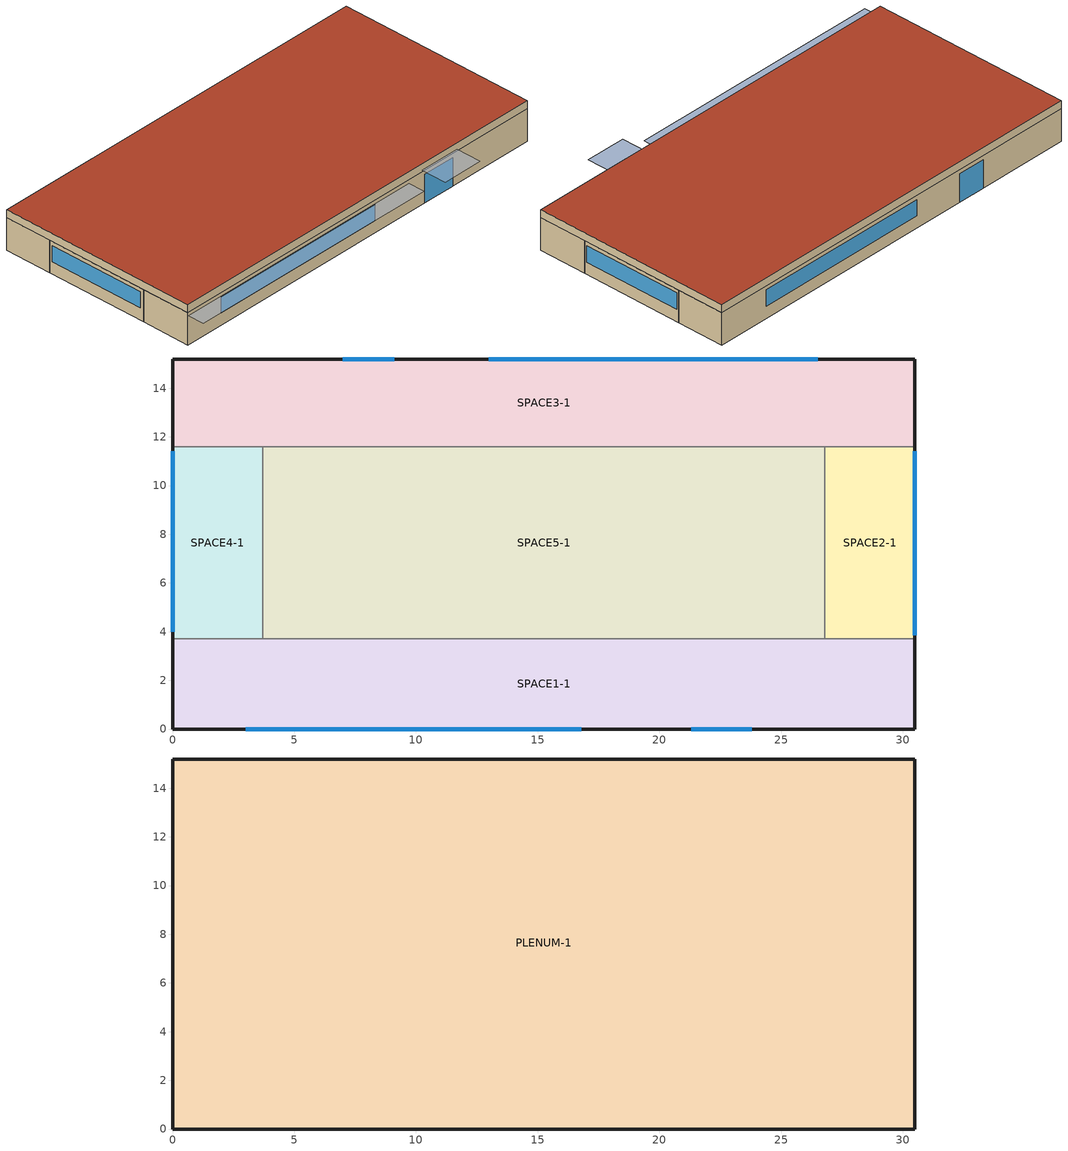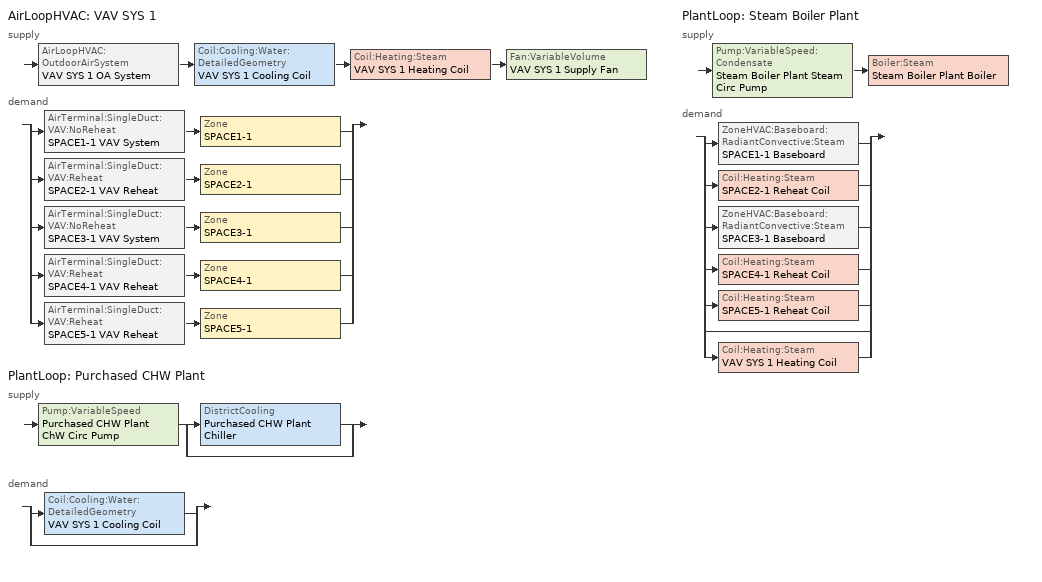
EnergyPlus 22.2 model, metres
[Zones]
SPACE3-1
 floor ground (FLOOR-SLAB-1): 30.5,11.6 0,11.6 0,15.2 30.5,15.2 z0
 wall outside (WALL-1): 30.5,11.6 30.5,15.2 0,15.2 0,11.6 z0:2.4
 wall to SPACE2-1 (INT-WALL-1): 26.8,11.6 30.5,11.6 z0:2.4
 wall to SPACE4-1 (INT-WALL-1): 0,11.6 3.7,11.6 z0:2.4
 wall to SPACE5-1 (INT-WALL-1): 3.7,11.6 26.8,11.6 z0:2.4
 window (Sgl Grey 3mm): 9.1,15.2 7,15.2 z0:2.1
 window (Dbl Clr 3mm/13mm Air): 26.5,15.2 13,15.2 z0.9:2.1
SPACE1-1
 floor ground (FLOOR-SLAB-1): 30.5,3.7 30.5,0 0,0 0,3.7 z0
 wall outside (WALL-1): 0,3.7 0,0 30.5,0 30.5,3.7 z0:2.4
 wall to SPACE2-1 (INT-WALL-1): 30.5,3.7 26.8,3.7 z0:2.4
 wall to SPACE4-1 (INT-WALL-1): 3.7,3.7 0,3.7 z0:2.4
 wall to SPACE5-1 (INT-WALL-1): 26.8,3.7 3.7,3.7 z0:2.4
 window (Sgl Grey 3mm): 21.3,0 23.8,0 z0:2.1
 window (Dbl Clr 3mm/13mm Air): 3,0 16.8,0 z0.9:2.1
SPACE2-1
 floor ground (FLOOR-SLAB-1): 26.8,11.6 30.5,11.6 30.5,3.7 26.8,3.7 z0
 wall outside (WALL-1): 30.5,3.7 30.5,11.6 z0:2.4
 wall to SPACE5-1 (INT-WALL-1): 26.8,11.6 26.8,3.7 z0:2.4
 window (Dbl Clr 3mm/13mm Air): 30.5,3.85 30.5,11.4 z0.9:2.1
SPACE4-1
 floor ground (FLOOR-SLAB-1): 3.7,3.7 0,3.7 0,11.6 3.7,11.6 z0
 wall outside (WALL-1): 0,11.6 0,3.7 z0:2.4
 wall to SPACE5-1 (INT-WALL-1): 3.7,3.7 3.7,11.6 z0:2.4
 window (Dbl Clr 3mm/13mm Air): 0,11.4 0,4 z0.9:2.1
SPACE5-1
 floor ground (FLOOR-SLAB-1): 26.8,11.6 26.8,3.7 3.7,3.7 3.7,11.6 z0
PLENUM-1
 floor to SPACE1-1 (CLNG-1): 30.5,3.7 30.5,0 0,0 0,3.7 z2.4
 floor to SPACE2-1 (CLNG-1): 26.8,11.6 30.5,11.6 30.5,3.7 26.8,3.7 z2.4
 floor to SPACE3-1 (CLNG-1): 30.5,11.6 0,11.6 0,15.2 30.5,15.2 z2.4
 floor to SPACE4-1 (CLNG-1): 3.7,3.7 0,3.7 0,11.6 3.7,11.6 z2.4
 floor to SPACE5-1 (CLNG-1): 26.8,11.6 26.8,3.7 3.7,3.7 3.7,11.6 z2.4
 wall outside (WALL-1): 30.5,15.2 0,15.2 0,0 30.5,0 30.5,15.2 z2.4:3
 roof outside (ROOF-1): 0,15.2 0,0 30.5,0 30.5,15.2 z3
shading: 0,-1.3 0,0 19.8,0 19.8,-1.3 z2.2; 21,-2 21,0 24.1,0 24.1,-2 z2.6
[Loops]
AirLoopHVAC 'VAV SYS 1'
 supply: AirLoopHVAC:OutdoorAirSystem 'VAV SYS 1 OA System' > Coil:Cooling:Water:DetailedGeometry 'VAV SYS 1 Cooling Coil' > Coil:Heating:Steam 'VAV SYS 1 Heating Coil' > Fan:VariableVolume 'VAV SYS 1 Supply Fan'
 demand: split
  | AirTerminal:SingleDuct:VAV:NoReheat 'SPACE1-1 VAV System' > Zone 'SPACE1-1'
  | AirTerminal:SingleDuct:VAV:Reheat 'SPACE2-1 VAV Reheat' > Zone 'SPACE2-1'
  | AirTerminal:SingleDuct:VAV:NoReheat 'SPACE3-1 VAV System' > Zone 'SPACE3-1'
  | AirTerminal:SingleDuct:VAV:Reheat 'SPACE4-1 VAV Reheat' > Zone 'SPACE4-1'
  | AirTerminal:SingleDuct:VAV:Reheat 'SPACE5-1 VAV Reheat' > Zone 'SPACE5-1'
PlantLoop 'Purchased CHW Plant'
 supply: Pump:VariableSpeed 'Purchased CHW Plant ChW Circ Pump' > split
  | DistrictCooling 'Purchased CHW Plant Chiller'
  | bypass
 demand: split
  | Coil:Cooling:Water:DetailedGeometry 'VAV SYS 1 Cooling Coil'
  | bypass
PlantLoop 'Steam Boiler Plant'
 supply: Pump:VariableSpeed:Condensate 'Steam Boiler Plant Steam Circ Pump' > Boiler:Steam 'Steam Boiler Plant Boiler'
 demand: split
  | ZoneHVAC:Baseboard:RadiantConvective:Steam 'SPACE1-1 Baseboard'
  | Coil:Heating:Steam 'SPACE2-1 Reheat Coil'
  | ZoneHVAC:Baseboard:RadiantConvective:Steam 'SPACE3-1 Baseboard'
  | Coil:Heating:Steam 'SPACE4-1 Reheat Coil'
  | Coil:Heating:Steam 'SPACE5-1 Reheat Coil'
  | bypass
  | Coil:Heating:Steam 'VAV SYS 1 Heating Coil'
[Building]
Building: Loads convergence tolerance value=0.04; Minimum number of warmup days=6; North axis=30; Solar distribution=FullExterior; Temperature convergence tolerance value=0.4; Terrain=City
[Site:GroundTemperature:BuildingSurface]
20.03, 20.03, 20.13, 20.3, 20.43, 20.52, 20.62, 20.77, 20.78, 20.55, 20.44, 20.2
[Site:Location]
CHICAGO_IL_USA TMY2-94846: Elevation=201; Latitude=41.98; Longitude=-87.92; Time zone=-6
[SizingPeriod:DesignDay] Barometric pressure=98934; Day of month=21; Daylight saving time indicator=No; Humidity condition type=WetBulb; Rain indicator=No; Snow indicator=No; Solar model indicator=ASHRAEClearSky
Name | Daily dry bulb temperature range | Day type | Maximum dry bulb temperature | Month | Sky clearness | Wetbulb or dewpoint at maximum dry bulb | Wind direction | Wind speed
CHICAGO_IL_USA Annual Cooling 1% Design Conditions DB/MCWB | 10.5 | SummerDesignDay | 31.6 | 7 | 1 | 23 | 230 | 5.2
CHICAGO_IL_USA Annual Heating 99% Design Conditions DB | 0 | WinterDesignDay | -16.6 | 1 | 0 | -16.6 | 270 | 4.9
[Construction]
CLNG-1: MAT-CLNG-1
Dbl Clr 3mm/13mm Air: CLEAR 3MM, AIR 13MM, CLEAR 3MM
FLOOR-SLAB-1: CC03
INT-WALL-1: GP02, AL21, GP02
ROOF-1: RG01, BR01, IN46, WD01
Sgl Grey 3mm: GREY 3MM
WALL-1: WD01, PW03, IN02, GP01
[Material] Thermal absorptance=0.9
Name | Conductivity | Density | Roughness | Solar absorptance | Specific heat | Thickness | Visible absorptance
BR01 | 0.162 | 1121 | VeryRough | 0.7 | 1464 | 0.0095 | 0.7
CC03 | 1.31 | 2243 | MediumRough | 0.65 | 837 | 0.1016 | 0.65
GP01 | 0.16 | 801 | MediumSmooth | 0.75 | 837 | 0.0127 | 0.75
GP02 | 0.16 | 801 | MediumSmooth | 0.75 | 837 | 0.0159 | 0.75
IN02 | 0.043 | 10 | Rough | 0.75 | 837 | 0.0901 | 0.75
IN46 | 0.023 | 24 | VeryRough | 0.5 | 1590 | 0.0762 | 0.5
PW03 | 0.115 | 545 | MediumSmooth | 0.78 | 1213 | 0.0127 | 0.78
RG01 | 1.442 | 881 | Rough | 0.65 | 1674 | 0.0127 | 0.65
WD01 | 0.115 | 513 | MediumSmooth | 0.78 | 1381 | 0.0191 | 0.78
[Material:AirGap]
AL21: Thermal resistance=0.157
[Material:NoMass]
MAT-CLNG-1: Roughness=Rough; Solar absorptance=0.65; Thermal absorptance=0.65; Thermal resistance=0.652259; Visible absorptance=0.65
[WindowMaterial:Gas]
AIR 13MM: Gas type=Air; Thickness=0.0127
[WindowMaterial:Glazing] Back side infrared hemispherical emissivity=0.84; Conductivity=0.9; Front side infrared hemispherical emissivity=0.84; Infrared transmittance at normal incidence=0; Optical data type=SpectralAverage; Thickness=0.003
Name | Back side solar reflectance at normal incidence | Back side visible reflectance at normal incidence | Front side solar reflectance at normal incidence | Front side visible reflectance at normal incidence | Solar transmittance at normal incidence | Visible transmittance at normal incidence
CLEAR 3MM | 0.075 | 0.081 | 0.075 | 0.081 | 0.837 | 0.898
GREY 3MM | 0.061 | 0.061 | 0.061 | 0.061 | 0.626 | 0.611
[AirLoopHVAC]
VAV SYS 1: Design supply air flow rate=Autosize
[AirLoopHVAC:ReturnPlenum]
Return-Plenum-1: Zone=PLENUM-1
[AirTerminal:SingleDuct:VAV:NoReheat] Availability schedule=REHEATCOILAVAILSCHED; Constant minimum air flow fraction=0.3; Maximum air flow rate=Autosize; Zone minimum air flow input method=Constant
SPACE1-1 VAV System; SPACE3-1 VAV System
[AirTerminal:SingleDuct:VAV:Reheat] Availability schedule=ReheatCoilAvailSched; Constant minimum air flow fraction=0.3; Convergence tolerance=0.001; Damper heating action=Normal; Maximum air flow rate=Autosize; Maximum flow fraction during reheat=Autosize; Maximum flow per zone floor area during reheat=Autosize; Maximum hot water or steam flow rate=Autosize; Minimum hot water or steam flow rate=0; Zone minimum air flow input method=Constant
Name | Reheat coil
SPACE2-1 VAV Reheat | SPACE2-1 Reheat Coil
SPACE4-1 VAV Reheat | SPACE4-1 Reheat Coil
SPACE5-1 VAV Reheat | SPACE5-1 Reheat Coil
[AvailabilityManager:Scheduled]
VAV SYS 1 Availability 1: Schedule=FanAvailSched
[Boiler:Steam]
Steam Boiler Plant Boiler: Design outlet steam temperature=115; Fuel type=NaturalGas; Maximum operating pressure=160000; Maximum part load ratio=1; Minimum part load ratio=1e-05; Nominal capacity=Autosize; Optimum part load ratio=0.2; Theoretical efficiency=0.8; Coefficient 1 of fuel use function of part load ratio curve=0.8; Coefficient 2 of fuel use function of part load ratio curve=0.1; Coefficient 3 of fuel use function of part load ratio curve=0.1
[Coil:Cooling:Water:DetailedGeometry]
VAV SYS 1 Cooling Coil: Availability schedule=CoolingCoilAvailSched; Coil depth=Autosize; Fin diameter=Autosize; Fin spacing=0.0018; Fin surface area=Autosize; Fin thermal conductivity=204; Fin thickness=0.0015; Maximum water flow rate=Autosize; Minimum airflow area=Autosize; Number of tube rows=4; Number of tubes per row=Autosize; Total tube inside area=Autosize; Tube depth spacing=0.026; Tube inside diameter=0.01445; Tube outside diameter=0.0159; Tube outside surface area=Autosize; Tube thermal conductivity=386
[Coil:Heating:Steam] Degree of loop subcooling=15; Degree of subcooling=5; Maximum steam flow rate=Autosize
Name | Availability schedule | Coil control type
SPACE2-1 Reheat Coil; SPACE4-1 Reheat Coil; SPACE5-1 Reheat Coil | ReheatCoilAvailSched | ZoneLoadControl
VAV SYS 1 Heating Coil | HEATINGCOILAVAILSCHED | TemperatureSetpointControl
[Controller:OutdoorAir]
VAV SYS 1 OA Controller: Economizer control action type=ModulateFlow; Economizer control type=FixedDryBulb; Economizer maximum limit dry bulb temperature=16; Economizer minimum limit dry bulb temperature=1; Lockout type=NoLockout; Maximum outdoor air flow rate=Autosize; Minimum limit type=FixedMinimum; Minimum outdoor air flow rate=Autosize; Minimum outdoor air schedule=Min OA Sched
[Controller:WaterCoil]
VAV SYS 1 Cooling Coil Controller: Action=Reverse; Actuator variable=Flow; Control variable=Temperature; Controller convergence tolerance=Autosize; Maximum actuated flow=Autosize; Minimum actuated flow=0
[DesignSpecification:OutdoorAir] Outdoor air flow per person=0.00944; Outdoor air flow per zone=0; Outdoor air flow per zone floor area=0; Outdoor air method=Flow/Person
SZ DSOA SPACE1-1; SZ DSOA SPACE2-1; SZ DSOA SPACE3-1; SZ DSOA SPACE4-1; SZ DSOA SPACE5-1
[DistrictCooling]
Purchased CHW Plant Chiller: Nominal capacity=1e+15
[ElectricEquipment] Design level calculation method=EquipmentLevel; Fraction latent=0; Fraction lost=0; Fraction radiant=0.3; Schedule=EQUIP-1
Name | Design level | Zone or zonelist or space or spacelist
SPACE1-1 ElecEq 1 | 1056 | SPACE1-1
SPACE2-1 ElecEq 1 | 456 | SPACE2-1
SPACE3-1 ElecEq 1 | 1056 | SPACE3-1
SPACE4-1 ElecEq 1 | 456 | SPACE4-1
SPACE5-1 ElecEq 1 | 1976 | SPACE5-1
[Fan:VariableVolume]
VAV SYS 1 Supply Fan: Availability schedule=FanAvailSched; Fan power coefficient 1=0.350712; Fan power coefficient 2=0.308505; Fan power coefficient 3=-0.541374; Fan power coefficient 4=0.871988; Fan power coefficient 5=0; Fan power minimum flow fraction=0.25; Fan power minimum flow rate input method=Fraction; Fan total efficiency=0.7; Maximum flow rate=Autosize; Motor efficiency=0.9; Motor in airstream fraction=1; Pressure rise=600
[Lights] Design level calculation method=LightingLevel; End use subcategory=GeneralLights; Fraction radiant=0.2; Fraction replaceable=0; Fraction visible=0.2; Return air fraction=0; Schedule=LIGHTS-1
Name | Lighting level | Zone or zonelist or space or spacelist
SPACE1-1 Lights 1 | 1584 | SPACE1-1
SPACE2-1 Lights 1 | 684 | SPACE2-1
SPACE3-1 Lights 1 | 1584 | SPACE3-1
SPACE4-1 Lights 1 | 684 | SPACE4-1
SPACE5-1 Lights 1 | 2964 | SPACE5-1
[People] Activity level schedule=ActSchd; Fraction radiant=0.3; Number of people calculation method=People; Number of people schedule=OCCUPY-1
Name | Number of people | Zone or zonelist or space or spacelist
SPACE1-1 People 1 | 11 | SPACE1-1
SPACE2-1 People 1 | 5 | SPACE2-1
SPACE3-1 People 1 | 11 | SPACE3-1
SPACE4-1 People 1 | 5 | SPACE4-1
SPACE5-1 People 1 | 20 | SPACE5-1
[PlantEquipmentList]
Purchased CHW Plant ChW Plant: Purchased CHW Plant Chiller, DistrictCooling
Steam Boiler Plant heating plant: Steam Boiler Plant Boiler, Boiler:Steam
[PlantEquipmentOperation:CoolingLoad]
Purchased CHW Plant ChW Supply: Load range 1 lower limit=0; Load range 1 upper limit=1e+15; Range 1 equipment list=Purchased CHW Plant ChW Plant
[PlantEquipmentOperation:HeatingLoad]
Steam Boiler Plant Heat Supply: Load range 1 lower limit=0; Load range 1 upper limit=1e+15; Range 1 equipment list=Steam Boiler Plant heating plant
[PlantEquipmentOperationSchemes] Control scheme 1 schedule=PlantOnSched
Name | Control scheme 1
Purchased CHW Plant Operation | Purchased CHW Plant ChW Supply
Steam Boiler Plant Operation | Steam Boiler Plant Heat Supply
[PlantLoop] Load distribution scheme=Optimal; Maximum loop flow rate=Autosize; Minimum loop flow rate=0; Plant loop volume=Autocalculate
Name | Fluid type | Maximum loop temperature | Minimum loop temperature | Plant equipment operation scheme
Purchased CHW Plant | Water | 98 | 1 | Purchased CHW Plant Operation
Steam Boiler Plant | Steam | 110 | 10 | Steam Boiler Plant Operation
[Pump:VariableSpeed]
Purchased CHW Plant ChW Circ Pump: Design maximum flow rate=Autosize; Design minimum flow rate=0; Design power consumption=Autosize; Design pump head=179352; Fraction of motor inefficiencies to fluid stream=0; Motor efficiency=0.9; Pump control type=Intermittent; Coefficient 1 of the part load performance curve=0; Coefficient 2 of the part load performance curve=1; Coefficient 3 of the part load performance curve=0; Coefficient 4 of the part load performance curve=0
[Pump:VariableSpeed:Condensate]
Steam Boiler Plant Steam Circ Pump: Design electric power per unit flow rate=348701.1; Design power consumption=Autosize; Design power sizing method=PowerPerFlowPerPressure; Design pump head=179352; Design shaft power per unit flow rate per unit head=1.28205; Design steam volume flow rate=Autosize; Fraction of motor inefficiencies to fluid stream=0; Motor efficiency=0.9; Coefficient 1 of the part load performance curve=0; Coefficient 2 of the part load performance curve=1; Coefficient 3 of the part load performance curve=0; Coefficient 4 of the part load performance curve=0
[SetpointManager:MixedAir] Control variable=Temperature
Name | Setpoint node or nodelist
VAV SYS 1 Cooling Coil Air Temp Manager | VAV SYS 1 Cooling Coil Outlet
VAV SYS 1 Mixed Air Temp Manager | VAV SYS 1 Mixed Air Outlet
[SetpointManager:Scheduled] Control variable=Temperature
Name | Schedule | Setpoint node or nodelist
Purchased CHW Plant ChW Temp Manager | CW-Loop-Temp-Schedule | Purchased CHW Plant ChW Supply Outlet Node
Steam Boiler Plant Boiler Setpoint Manager | Steam-Loop-Temp-Schedule | Steam Boiler Plant Boiler Outlet Node
Steam Boiler Plant Steam Temp Manager | Steam-Loop-Temp-Schedule | Steam Boiler Plant Steam Supply Outlet Node
VAV SYS 1 Heating Coil Air Temp Manager | Heating Supply Air Temp Sch | VAV SYS 1 Heating Supply Air Temp Nodes
VAV SYS 1 Supply Air Temp Manager | Seasonal Reset Supply Air Temp Sch | VAV SYS 1 Supply Air Temp Nodes
[Sizing:Plant]
Name | Design loop exit temperature | Loop design temperature difference | Loop type
Purchased CHW Plant | 7.22 | 6.67 | Cooling
Steam Boiler Plant | 110 | 25 | Steam
[Sizing:System]
VAV SYS 1: 100 outdoor air in cooling=No; 100 outdoor air in heating=No; Central cooling capacity control method=VAV; Central cooling design supply air humidity ratio=0.008; Central cooling design supply air temperature=12.8; Central heating design supply air humidity ratio=0.008; Central heating design supply air temperature=16; Central heating maximum system air flow ratio=0.3; Cooling design capacity=Autosize; Cooling design capacity method=CoolingDesignCapacity; Cooling supply air flow rate=0; Cooling supply air flow rate method=DesignDay; Design outdoor air flow rate=Autosize; Heating design capacity=Autosize; Heating design capacity method=HeatingDesignCapacity; Heating supply air flow rate=0; Heating supply air flow rate method=DesignDay; Precool design humidity ratio=0.008; Precool design temperature=11; Preheat design humidity ratio=0.008; Preheat design temperature=7; Type of load to size on=Sensible; Type of zone sum to use=NonCoincident; Zone maximum outdoor air fraction=1
[Sizing:Zone] Account for dedicated outdoor air system=No; Cooling design air flow method=DesignDay; Cooling design air flow rate=0; Dedicated outdoor air high setpoint temperature for design=Autosize; Dedicated outdoor air low setpoint temperature for design=Autosize; Dedicated outdoor air system control strategy=NeutralSupplyAir; Heating design air flow method=DesignDay; Heating design air flow rate=0; Zone cooling design supply air humidity ratio=0.008; Zone cooling design supply air temperature=14; Zone cooling design supply air temperature input method=SupplyAirTemperature; Zone cooling sizing factor=0; Zone heating design supply air humidity ratio=0.008; Zone heating design supply air temperature=50; Zone heating design supply air temperature input method=SupplyAirTemperature; Zone heating sizing factor=0
Name | Design specification outdoor air object
SPACE1-1 | SZ DSOA SPACE1-1
SPACE2-1 | SZ DSOA SPACE2-1
SPACE3-1 | SZ DSOA SPACE3-1
SPACE4-1 | SZ DSOA SPACE4-1
SPACE5-1 | SZ DSOA SPACE5-1
[ThermostatSetpoint:DualSetpoint] Cooling setpoint temperature schedule=Clg-SetP-Sch; Heating setpoint temperature schedule=Htg-SetP-Sch
SPACE1-1 DualSPSched; SPACE2-1 DualSPSched; SPACE3-1 DualSPSched; SPACE4-1 DualSPSched; SPACE5-1 DualSPSched
[Zone] Multiplier=1; Type=1; Volume=Autocalculate
Name | Ceiling height
PLENUM-1 | 0.6096
SPACE1-1; SPACE2-1; SPACE3-1; SPACE4-1; SPACE5-1 | 2.4384
[ZoneControl:Thermostat] Control type schedule=Zone Control Type Sched
Name | Zone or zonelist | Control 1
SPACE1-1 Thermostat | SPACE1-1 | SPACE1-1 DualSPSched
SPACE2-1 Thermostat | SPACE2-1 | SPACE2-1 DualSPSched
SPACE3-1 Thermostat | SPACE3-1 | SPACE3-1 DualSPSched
SPACE4-1 Thermostat | SPACE4-1 | SPACE4-1 DualSPSched
SPACE5-1 Thermostat | SPACE5-1 | SPACE5-1 DualSPSched
[ZoneHVAC:Baseboard:RadiantConvective:Steam] Availability schedule=REHEATCOILAVAILSCHED; Degree of subcooling=5; Design object=Baseboard Design; Heating design capacity=Autosize; Maximum steam flow rate=Autosize; Fraction of radiant energy to surface 1=0.4; Fraction of radiant energy to surface 2=0.2; Fraction of radiant energy to surface 3=0.1
Name | Surface name 1 | Surface name 2 | Surface name 3
SPACE1-1 Baseboard | FRONT-1 | C1-1 | SB15
SPACE3-1 Baseboard | BACK-1 | C3-1 | SB35
[ZoneHVAC:Baseboard:RadiantConvective:Steam:Design]
Baseboard Design: Convergence tolerance=0.001; Fraction of radiant energy incident on people=0.3; Fraction radiant=0.3; Heating design capacity method=HeatingDesignCapacity
[Zone equipment]
SPACE1-1: SPACE1-1 VAV System, SPACE1-1 Baseboard
SPACE2-1: SPACE2-1 VAV Reheat
SPACE3-1: SPACE3-1 VAV System, SPACE3-1 Baseboard
SPACE4-1: SPACE4-1 VAV Reheat
SPACE5-1: SPACE5-1 VAV Reheat
[ZoneInfiltration:DesignFlowRate] Constant term coefficient=0; Design flow rate calculation method=Flow/Zone; Schedule=INFIL-SCH; Temperature term coefficient=0; Velocity squared term coefficient=0; Velocity term coefficient=0.2237
Name | Design flow rate | Zone or zonelist or space or spacelist
SPACE1-1 Infil 1 | 0.0167 | SPACE1-1
SPACE2-1 Infil 1 | 0.00717 | SPACE2-1
SPACE3-1 Infil 1 | 0.0167 | SPACE3-1
SPACE4-1 Infil 1 | 0.00717 | SPACE4-1
SPACE5-1 Infil 1 | 0.031089 | SPACE5-1
[Schedule:Compact]
ACTSCHD: Through: 12/31, For: AllDays, Until: 24:00, 117.24
CLG-SETP-SCH: Through: 12/31, For: Weekdays, Until: 7:00, 40, Until: 18:00, 24, Until: 24:00, 40, For: Weekends Holiday, Until: 7:00, 40, Until: 13:00, 24, Until: 24:00, 40, For: SummerDesignDay, Until: 24:00, 24, For: WinterDesignDay, Until: 24:00, 40, For: CustomDay1 CustomDay2, Until: 7:00, 40, Until: 18:00, 24, Until: 24:00, 40
COOLINGCOILAVAILSCHED: Through: 3/31, For: AllDays, Until: 24:00, 0, Through: 9/30, For: Weekdays, Until: 7:00, 0, Until: 17:00, 1, Until: 24:00, 0, For: Weekends Holiday, Until: 24:00, 0, For: SummerDesignDay, Until: 24:00, 1, For: WinterDesignDay, Until: 24:00, 0, For: CustomDay1 CustomDay2, Until: 24:00, 0, Through: 12/31, For: AllDays, Until: 24:00, 0
CW-LOOP-TEMP-SCHEDULE: Through: 12/31, For: AllDays, Until: 24:00, 7.22
EQUIP-1: Through: 12/31, For: Weekdays, Until: 8:00, 0.02, Until: 9:00, 0.4, Until: 14:00, 0.9, Until: 15:00, 0.8, Until: 16:00, 0.7, Until: 18:00, 0.5, Until: 20:00, 0.3, Until: 24:00, 0.02, For: Weekends Holiday, Until: 24:00, 0.2, For: SummerDesignDay, Until: 8:00, 0.02, Until: 9:00, 0.4, Until: 14:00, 0.9, Until: 15:00, 0.8, Until: 16:00, 0.7, Until: 18:00, 0.5, Until: 20:00, 0.3, Until: 24:00, 0.02, For: WinterDesignDay, Until: 24:00, 0.2, For: CustomDay1 CustomDay2, Until: 8:00, 0.02, Until: 9:00, 0.4, Until: 14:00, 0.9, Until: 15:00, 0.8, Until: 16:00, 0.7, Until: 18:00, 0.5, Until: 20:00, 0.3, Until: 24:00, 0.02
FANAVAILSCHED; REHEATCOILAVAILSCHED: Through: 3/31, For: AllDays, Until: 24:00, 1, Through: 9/30, For: Weekdays, Until: 7:00, 0, Until: 17:00, 1, Until: 24:00, 0, For: Weekends Holiday, Until: 24:00, 0, For: SummerDesignDay WinterDesignDay, Until: 24:00, 1, For: CustomDay1 CustomDay2, Until: 24:00, 0, Through: 12/31, For: AllDays, Until: 24:00, 1
HEATING SUPPLY AIR TEMP SCH: Through: 3/31, For: AllDays, Until: 24:00, 15, Through: 9/30, For: AllDays, Until: 24:00, 12, Through: 12/31, For: AllDays, Until: 24:00, 15
HEATINGCOILAVAILSCHED: Through: 3/31, For: AllDays, Until: 24:00, 1, Through: 9/30, For: AllDays, Until: 24:00, 0, Through: 12/31, For: AllDays, Until: 24:00, 1
HTG-SETP-SCH: Through: 12/31, For: Weekdays, Until: 7:00, 12.8, Until: 18:00, 22, Until: 24:00, 12.8, For: Weekends Holiday, Until: 7:00, 12.8, Until: 13:00, 22, Until: 24:00, 12.8, For: SummerDesignDay, Until: 24:00, 12.8, For: WinterDesignDay, Until: 24:00, 22, For: CustomDay1 CustomDay2, Until: 7:00, 12.8, Until: 18:00, 22, Until: 24:00, 12.8
INFIL-SCH: Through: 3/31, For: AllDays, Until: 24:00, 1, Through: 10/31, For: AllDays, Until: 24:00, 0, Through: 12/31, For: AllDays, Until: 24:00, 1
LIGHTS-1: Through: 12/31, For: Weekdays, Until: 8:00, 0.05, Until: 9:00, 0.9, Until: 10:00, 0.95, Until: 11:00, 1, Until: 12:00, 0.95, Until: 13:00, 0.8, Until: 14:00, 0.9, Until: 18:00, 1, Until: 19:00, 0.6, Until: 21:00, 0.2, Until: 24:00, 0.05, For: Weekends Holiday, Until: 24:00, 0.05, For: SummerDesignDay, Until: 8:00, 0.05, Until: 9:00, 0.9, Until: 10:00, 0.95, Until: 11:00, 1, Until: 12:00, 0.95, Until: 13:00, 0.8, Until: 14:00, 0.9, Until: 18:00, 1, Until: 19:00, 0.6, Until: 21:00, 0.2, Until: 24:00, 0.05, For: WinterDesignDay, Until: 24:00, 0.05, For: CustomDay1 CustomDay2, Until: 8:00, 0.05, Until: 9:00, 0.9, Until: 10:00, 0.95, Until: 11:00, 1, Until: 12:00, 0.95, Until: 13:00, 0.8, Until: 14:00, 0.9, Until: 18:00, 1, Until: 19:00, 0.6, Until: 21:00, 0.2, Until: 24:00, 0.05
MIN OA SCHED: Through: 12/31, For: Weekdays, Until: 6:00, 0.02, Until: 18:00, 1, Until: 24:00, 0.02, For: Weekends Holiday, Until: 24:00, 0.02, For: SummerDesignDay WinterDesignDay, Until: 6:00, 0.02, Until: 18:00, 1, Until: 24:00, 0.02, For: CustomDay1 CustomDay2, Until: 24:00, 0.02
OCCUPY-1: Through: 12/31, For: Weekdays, Until: 8:00, 0, Until: 11:00, 1, Until: 12:00, 0.8, Until: 13:00, 0.4, Until: 14:00, 0.8, Until: 18:00, 1, Until: 19:00, 0.5, Until: 21:00, 0.1, Until: 24:00, 0, For: Weekends Holiday, Until: 24:00, 0, For: SummerDesignDay, Until: 8:00, 0, Until: 11:00, 1, Until: 12:00, 0.8, Until: 13:00, 0.4, Until: 14:00, 0.8, Until: 18:00, 1, Until: 19:00, 0.5, Until: 21:00, 0.1, Until: 24:00, 0, For: WinterDesignDay, Until: 24:00, 0, For: CustomDay1 CustomDay2, Until: 8:00, 0, Until: 11:00, 1, Until: 12:00, 0.8, Until: 13:00, 0.4, Until: 14:00, 0.8, Until: 18:00, 1, Until: 19:00, 0.5, Until: 21:00, 0.1, Until: 24:00, 0
PLANTONSCHED: Through: 12/31, For: AllDays, Until: 24:00, 1
SEASONAL RESET SUPPLY AIR TEMP SCH: Through: 3/31, For: AllDays, Until: 24:00, 16, Through: 9/30, For: AllDays, Until: 24:00, 13, Through: 12/31, For: AllDays, Until: 24:00, 16
STEAM-LOOP-TEMP-SCHEDULE: Through: 12/31, For: AllDays, Until: 24:00, 107
ZONE CONTROL TYPE SCHED: Through: 12/31, For: Weekdays weekends holiday, Until: 24:00, 4, For: SummerDesignDay, Until: 24:00, 4, For: WinterDesignDay, Until: 24:00, 4, For: CustomDay1 CustomDay2, Until: 24:00, 4
